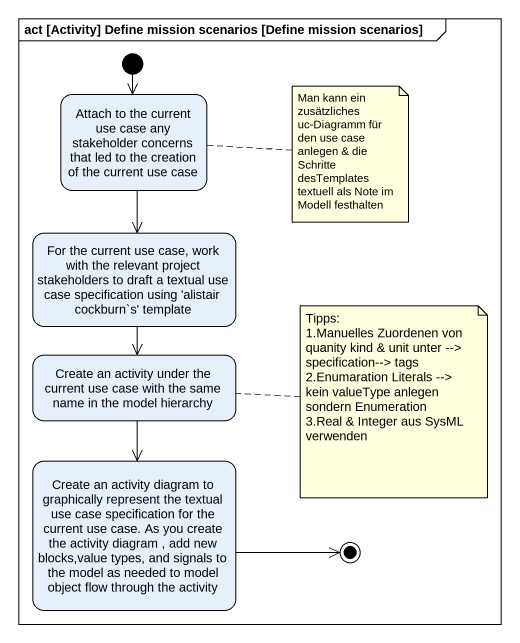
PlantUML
@startuml
mainframe act [Activity] Define mission scenarios [Define mission scenarios]
hide empty description
state "Attach to the current use case any stakeholder concerns that led to the creation of the current use case" as Attach_to_the_current_use
state "For the current use case, work with the relevant project stakeholders to draft a textual use case specification using 'alistair cockburn`s' template" as For_the_current_use_case
state "Create an activity under the current use case with the same name in the model hierarchy" as Create_an_activity_under
state "Create an activity diagram to graphically represent the textual use case specification for the current use case. As you create the activity diagram , add new blocks,value types, and signals to the model as needed to model object flow through the activity" as Create_an_activity_diagram
[*] --> Attach_to_the_current_use
Attach_to_the_current_use --> For_the_current_use_case
For_the_current_use_case --> Create_an_activity_under
Create_an_activity_under --> Create_an_activity_diagram
Create_an_activity_diagram -right-> [*]
note right of Attach_to_the_current_use : Man kann ein zusätzliches uc-Diagramm für den use case anlegen & die Schritte desTemplates textuell als Note im Modell festhalten
note right of Create_an_activity_under
  Tipps:
  1.Manuelles Zuordenen von quanity kind & unit unter ~--> specification~--> tags
  2.Enumaration Literals --> kein valueType anlegen sondern Enumeration
  3.Real & Integer aus SysML verwenden
end note
@enduml
